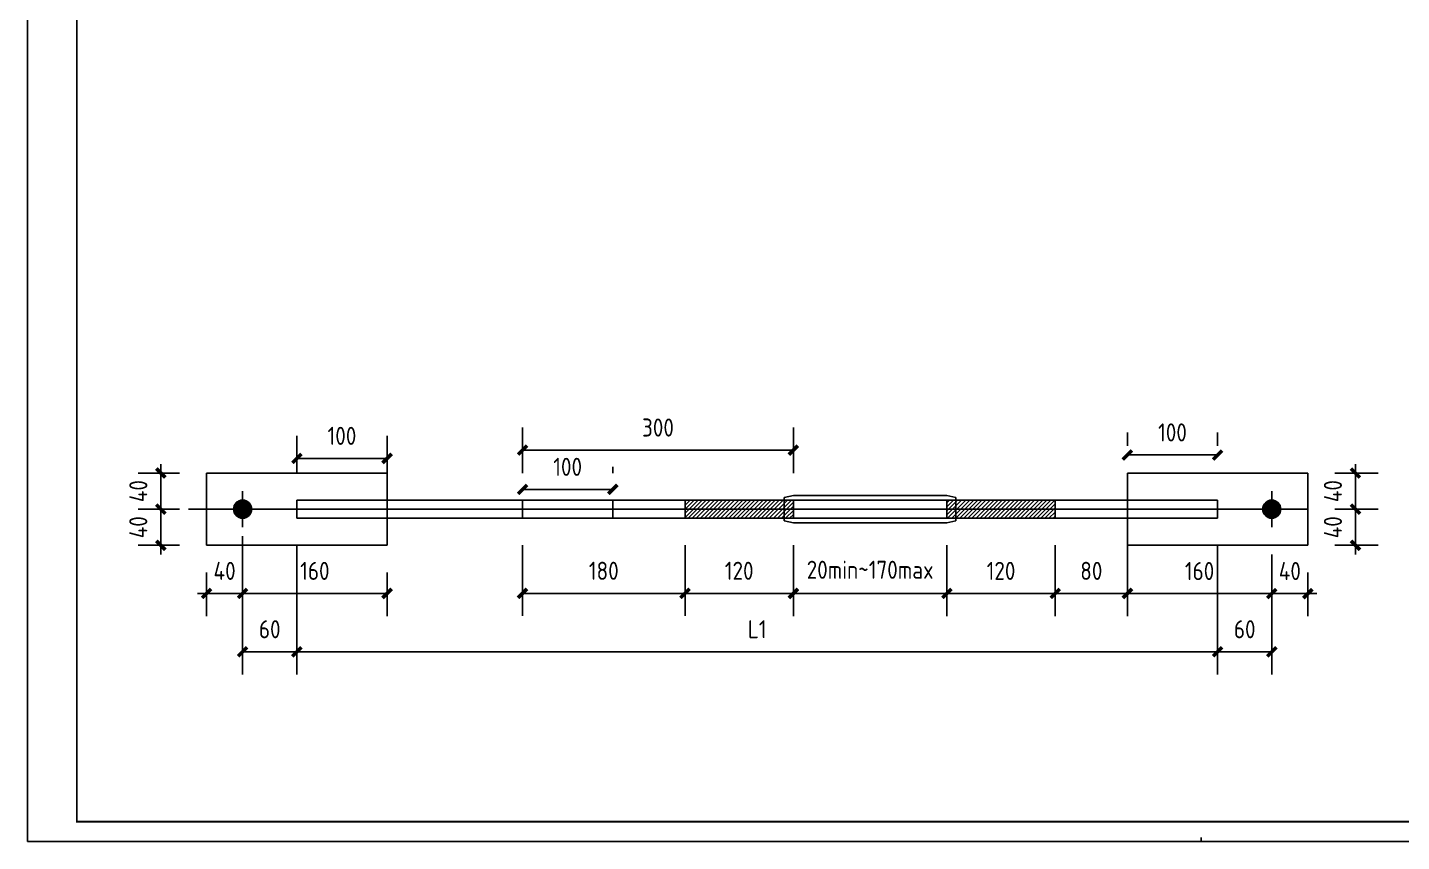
# Model space of a CAD drawing. Extents: x -9001 to 151288, y 75886 to 362543.
# Drawn here: x 21544 to 36763, y 198809 to 207821 of the extents above; entities that cross this region are included whole.
import ezdxf
from ezdxf.enums import TextEntityAlignment as Align

# ---------------------------------------------------------------- set-up
doc = ezdxf.new("R2010")
doc.units = 0
doc.header["$LTSCALE"] = 1000
doc.header["$MEASUREMENT"] = 0
doc.layers.add('PUB_TITLE', color=4, linetype='Continuous')
doc.styles.get("Standard").update_dxf_attribs({"font": 'gbenor.shx', "bigfont": 'gbcbig.shx'})
doc.dimstyles.get("Standard").update_dxf_attribs({"dimscale": 100, "dimtxt": 1, "dimasz": 1, "dimexe": 2.5, "dimexo": 3, "dimgap": 1.5, "dimtad": 1, "dimdec": 0, "dimzin": 0, "dimdsep": 46, "dimtxsty": 'Standard', "dimblk": 'ARCHTICK', "dimcen": 0.09, "dimadec": 0, "dimazin": 0, "dimtfac": 1, "dimtdec": 0, "dimtix": 1, "dimtmove": 2, "dimatfit": 3, "dimfxl": 1, "dimtolj": 1, "dimtzin": 0, "dimarcsym": 0})

# ---------------------------------------------------------------- blocks, each defined once
blk = doc.blocks.new('_ArchTick')
at = {"color": 0, "linetype": 'ByBlock', "const_width": 0.4}
blk.add_lwpolyline([(-0.5, -0.5), (0.5, 0.5)], dxfattribs=at)
blk = doc.blocks.new('*D418')
at = {"color": 0, "lineweight": -2}
for p, q in [((23227, 202888), (22771, 202888)), ((23021, 202888), (23021, 202988)), ((23021, 202888), (23021, 202488)), ((23227, 202488), (22771, 202488)), ((23021, 202488), (23021, 202388))]:
    blk.add_line(p, q, dxfattribs=at)
at = {"layer": 'Defpoints', "color": 0}
for p in [(23527, 202888), (23021, 202488), (23527, 202488)]:
    blk.add_point(p, dxfattribs=at)
at = {"color": 0, "lineweight": -2, "xscale": 100, "yscale": 100, "zscale": 100}
for p, rotation in [((23021, 202888), 270), ((23021, 202488), 90)]:
    blk.add_blockref('_ArchTick', p, dxfattribs=dict(at, rotation=rotation))
at = {"color": 0, "insert": (22771, 202688), "char_height": 200, "attachment_point": 5, "rotation": 90}
blk.add_mtext('\\A1;40', dxfattribs=at)
blk = doc.blocks.new('*D419')
at = {"color": 0, "lineweight": -2}
for p, q in [((23021, 202488), (23021, 202588)), ((23227, 202488), (22771, 202488)), ((23021, 202488), (23021, 202088)), ((23227, 202088), (22771, 202088)), ((23021, 202088), (23021, 201988))]:
    blk.add_line(p, q, dxfattribs=at)
at = {"layer": 'Defpoints', "color": 0}
for p in [(23527, 202488), (23021, 202088), (23527, 202088)]:
    blk.add_point(p, dxfattribs=at)
at = {"color": 0, "lineweight": -2, "xscale": 100, "yscale": 100, "zscale": 100}
for p, rotation in [((23021, 202488), 270), ((23021, 202088), 90)]:
    blk.add_blockref('_ArchTick', p, dxfattribs=dict(at, rotation=rotation))
at = {"color": 0, "insert": (22771, 202288), "char_height": 200, "attachment_point": 5, "rotation": 90}
blk.add_mtext('\\A1;40', dxfattribs=at)
blk = doc.blocks.new('*D420')
at = {"color": 0, "lineweight": -2}
for p, q in [((23927, 202188), (23927, 201305)), ((23527, 201788), (23527, 201305)), ((23527, 201555), (23427, 201555)), ((23527, 201555), (23927, 201555)), ((23927, 201555), (24027, 201555))]:
    blk.add_line(p, q, dxfattribs=at)
at = {"layer": 'Defpoints', "color": 0}
for p in [(23927, 202488), (23527, 202088), (23927, 201555)]:
    blk.add_point(p, dxfattribs=at)
at = {"color": 0, "lineweight": -2, "xscale": 100, "yscale": 100, "zscale": 100}
blk.add_blockref('_ArchTick', (23527, 201555), dxfattribs=at)
at = {"color": 0, "lineweight": -2, "xscale": 100, "yscale": 100, "zscale": 100, "rotation": 180}
blk.add_blockref('_ArchTick', (23927, 201555), dxfattribs=at)
at = {"color": 0, "insert": (23727, 201805), "char_height": 200, "attachment_point": 5}
blk.add_mtext('\\A1;40', dxfattribs=at)
blk = doc.blocks.new('*D421')
at = {"color": 0, "lineweight": -2}
for p, q in [((23927, 202188), (23927, 201305)), ((25527, 201788), (25527, 201305)), ((23927, 201555), (25527, 201555))]:
    blk.add_line(p, q, dxfattribs=at)
at = {"layer": 'Defpoints', "color": 0}
for p in [(23927, 202488), (25527, 202088), (25527, 201555)]:
    blk.add_point(p, dxfattribs=at)
at = {"color": 0, "lineweight": -2, "xscale": 100, "yscale": 100, "zscale": 100, "rotation": 180}
blk.add_blockref('_ArchTick', (23927, 201555), dxfattribs=at)
at = {"color": 0, "lineweight": -2, "xscale": 100, "yscale": 100, "zscale": 100}
blk.add_blockref('_ArchTick', (25527, 201555), dxfattribs=at)
at = {"color": 0, "insert": (24727, 201805), "char_height": 200, "attachment_point": 5}
blk.add_mtext('\\A1;160', dxfattribs=at)
blk = doc.blocks.new('*D422')
at = {"color": 0, "lineweight": -2}
for p, q in [((30027, 202088), (30027, 201305)), ((31727, 202088), (31727, 201305)), ((30027, 201555), (31727, 201555))]:
    blk.add_line(p, q, dxfattribs=at)
at = {"layer": 'Defpoints', "color": 0}
for p in [(30027, 202388), (31727, 202388), (31727, 201555)]:
    blk.add_point(p, dxfattribs=at)
at = {"color": 0, "lineweight": -2, "xscale": 100, "yscale": 100, "zscale": 100, "rotation": 180}
blk.add_blockref('_ArchTick', (30027, 201555), dxfattribs=at)
at = {"color": 0, "lineweight": -2, "xscale": 100, "yscale": 100, "zscale": 100}
blk.add_blockref('_ArchTick', (31727, 201555), dxfattribs=at)
at = {"color": 0, "insert": (30877, 201817), "char_height": 200, "attachment_point": 5}
blk.add_mtext('\\A1;20min~170max', dxfattribs=at)
blk = doc.blocks.new('*D423')
at = {"color": 0, "lineweight": -2}
for p, q in [((31727, 202088), (31727, 201305)), ((32927, 202088), (32927, 201305)), ((31727, 201555), (32927, 201555))]:
    blk.add_line(p, q, dxfattribs=at)
at = {"layer": 'Defpoints', "color": 0}
for p in [(31727, 202388), (32927, 202388), (32927, 201555)]:
    blk.add_point(p, dxfattribs=at)
at = {"color": 0, "lineweight": -2, "xscale": 100, "yscale": 100, "zscale": 100, "rotation": 180}
blk.add_blockref('_ArchTick', (31727, 201555), dxfattribs=at)
at = {"color": 0, "lineweight": -2, "xscale": 100, "yscale": 100, "zscale": 100}
blk.add_blockref('_ArchTick', (32927, 201555), dxfattribs=at)
at = {"color": 0, "insert": (32327, 201805), "char_height": 200, "attachment_point": 5}
blk.add_mtext('\\A1;120', dxfattribs=at)
blk = doc.blocks.new('*D424')
at = {"color": 0, "lineweight": -2}
for p, q in [((32927, 202088), (32927, 201305)), ((33727, 202088), (33727, 201305)), ((32927, 201555), (33727, 201555))]:
    blk.add_line(p, q, dxfattribs=at)
at = {"layer": 'Defpoints', "color": 0}
for p in [(32927, 202388), (33727, 202388), (33727, 201555)]:
    blk.add_point(p, dxfattribs=at)
at = {"color": 0, "lineweight": -2, "xscale": 100, "yscale": 100, "zscale": 100, "rotation": 180}
blk.add_blockref('_ArchTick', (32927, 201555), dxfattribs=at)
at = {"color": 0, "lineweight": -2, "xscale": 100, "yscale": 100, "zscale": 100}
blk.add_blockref('_ArchTick', (33727, 201555), dxfattribs=at)
at = {"color": 0, "insert": (33327, 201805), "char_height": 200, "attachment_point": 5}
blk.add_mtext('\\A1;80', dxfattribs=at)
blk = doc.blocks.new('*D425')
at = {"color": 0, "lineweight": -2}
for p, q in [((35326, 201988), (35326, 201303)), ((33726, 201893), (33726, 201303)), ((33726, 201553), (35326, 201553))]:
    blk.add_line(p, q, dxfattribs=at)
at = {"layer": 'Defpoints', "color": 0}
for p in [(35326, 202288), (33726, 202193), (35326, 201553)]:
    blk.add_point(p, dxfattribs=at)
at = {"color": 0, "lineweight": -2, "xscale": 100, "yscale": 100, "zscale": 100, "rotation": 180}
blk.add_blockref('_ArchTick', (33726, 201553), dxfattribs=at)
at = {"color": 0, "lineweight": -2, "xscale": 100, "yscale": 100, "zscale": 100}
blk.add_blockref('_ArchTick', (35326, 201553), dxfattribs=at)
at = {"color": 0, "insert": (34526, 201803), "char_height": 200, "attachment_point": 5}
blk.add_mtext('\\A1;160', dxfattribs=at)
blk = doc.blocks.new('*D426')
at = {"color": 0, "lineweight": -2}
for p, q in [((35326, 201988), (35326, 201303)), ((35726, 201788), (35726, 201303)), ((35326, 201553), (35226, 201553)), ((35326, 201553), (35726, 201553)), ((35726, 201553), (35826, 201553))]:
    blk.add_line(p, q, dxfattribs=at)
at = {"layer": 'Defpoints', "color": 0}
for p in [(35326, 202288), (35726, 202088), (35726, 201553)]:
    blk.add_point(p, dxfattribs=at)
at = {"color": 0, "lineweight": -2, "xscale": 100, "yscale": 100, "zscale": 100}
blk.add_blockref('_ArchTick', (35326, 201553), dxfattribs=at)
at = {"color": 0, "lineweight": -2, "xscale": 100, "yscale": 100, "zscale": 100, "rotation": 180}
blk.add_blockref('_ArchTick', (35726, 201553), dxfattribs=at)
at = {"color": 0, "insert": (35526, 201803), "char_height": 200, "attachment_point": 5}
blk.add_mtext('\\A1;40', dxfattribs=at)
blk = doc.blocks.new('*D427')
at = {"color": 0, "lineweight": -2}
for p, q in [((33726, 203188), (33726, 203338)), ((34726, 203188), (34726, 203338)), ((33726, 203088), (34726, 203088))]:
    blk.add_line(p, q, dxfattribs=at)
at = {"layer": 'Defpoints', "color": 0}
for p in [(34726, 203088), (33726, 202888), (34726, 202888)]:
    blk.add_point(p, dxfattribs=at)
at = {"color": 0, "lineweight": -2, "xscale": 100, "yscale": 100, "zscale": 100, "rotation": 180}
blk.add_blockref('_ArchTick', (33726, 203088), dxfattribs=at)
at = {"color": 0, "lineweight": -2, "xscale": 100, "yscale": 100, "zscale": 100}
blk.add_blockref('_ArchTick', (34726, 203088), dxfattribs=at)
at = {"color": 0, "insert": (34226, 203338), "char_height": 200, "attachment_point": 5}
blk.add_mtext('\\A1;100', dxfattribs=at)
blk = doc.blocks.new('*D428')
at = {"color": 0, "lineweight": -2}
for p, q in [((36026, 202888), (36503, 202888)), ((36253, 202888), (36253, 202988)), ((36253, 202888), (36253, 202488)), ((36026, 202488), (36503, 202488)), ((36253, 202488), (36253, 202388))]:
    blk.add_line(p, q, dxfattribs=at)
at = {"layer": 'Defpoints', "color": 0}
for p in [(35726, 202888), (35726, 202488), (36253, 202488)]:
    blk.add_point(p, dxfattribs=at)
at = {"color": 0, "lineweight": -2, "xscale": 100, "yscale": 100, "zscale": 100}
for p, rotation in [((36253, 202888), 270), ((36253, 202488), 90)]:
    blk.add_blockref('_ArchTick', p, dxfattribs=dict(at, rotation=rotation))
at = {"color": 0, "insert": (36003, 202688), "char_height": 200, "attachment_point": 5, "rotation": 90}
blk.add_mtext('\\A1;40', dxfattribs=at)
blk = doc.blocks.new('*D429')
at = {"color": 0, "lineweight": -2}
for p, q in [((36253, 202488), (36253, 202588)), ((36026, 202488), (36503, 202488)), ((36253, 202488), (36253, 202088)), ((36026, 202088), (36503, 202088)), ((36253, 202088), (36253, 201988))]:
    blk.add_line(p, q, dxfattribs=at)
at = {"layer": 'Defpoints', "color": 0}
for p in [(35726, 202488), (35726, 202088), (36253, 202088)]:
    blk.add_point(p, dxfattribs=at)
at = {"color": 0, "lineweight": -2, "xscale": 100, "yscale": 100, "zscale": 100}
for p, rotation in [((36253, 202488), 270), ((36253, 202088), 90)]:
    blk.add_blockref('_ArchTick', p, dxfattribs=dict(at, rotation=rotation))
at = {"color": 0, "insert": (36003, 202288), "char_height": 200, "attachment_point": 5, "rotation": 90}
blk.add_mtext('\\A1;40', dxfattribs=at)
blk = doc.blocks.new('*D430')
at = {"color": 0, "lineweight": -2}
for p, q in [((27027, 202888), (27027, 203392)), ((30027, 202888), (30027, 203392)), ((27027, 203142), (30027, 203142))]:
    blk.add_line(p, q, dxfattribs=at)
at = {"layer": 'Defpoints', "color": 0}
for p in [(30027, 203142), (27027, 202588), (30027, 202588)]:
    blk.add_point(p, dxfattribs=at)
at = {"color": 0, "lineweight": -2, "xscale": 100, "yscale": 100, "zscale": 100, "rotation": 180}
blk.add_blockref('_ArchTick', (27027, 203142), dxfattribs=at)
at = {"color": 0, "lineweight": -2, "xscale": 100, "yscale": 100, "zscale": 100}
blk.add_blockref('_ArchTick', (30027, 203142), dxfattribs=at)
at = {"color": 0, "insert": (28527, 203392), "char_height": 200, "attachment_point": 5}
blk.add_mtext('\\A1;300', dxfattribs=at)
blk = doc.blocks.new('*D431')
at = {"color": 0, "lineweight": -2}
for p, q in [((24527, 202888), (24527, 203300)), ((25527, 202888), (25527, 203300)), ((25527, 203050), (24527, 203050))]:
    blk.add_line(p, q, dxfattribs=at)
at = {"layer": 'Defpoints', "color": 0}
for p in [(24527, 203050), (24527, 202588), (25527, 202588)]:
    blk.add_point(p, dxfattribs=at)
at = {"color": 0, "lineweight": -2, "xscale": 100, "yscale": 100, "zscale": 100, "rotation": 180}
blk.add_blockref('_ArchTick', (24527, 203050), dxfattribs=at)
at = {"color": 0, "lineweight": -2, "xscale": 100, "yscale": 100, "zscale": 100}
blk.add_blockref('_ArchTick', (25527, 203050), dxfattribs=at)
at = {"color": 0, "insert": (25027, 203300), "char_height": 200, "attachment_point": 5}
blk.add_mtext('\\A1;100', dxfattribs=at)
blk = doc.blocks.new('*D432')
at = {"color": 0, "lineweight": -2}
for p, q in [((28827, 202088), (28827, 201306)), ((30027, 202088), (30027, 201306)), ((30027, 201556), (28827, 201556))]:
    blk.add_line(p, q, dxfattribs=at)
at = {"layer": 'Defpoints', "color": 0}
for p in [(28827, 202388), (30027, 202388), (28827, 201556)]:
    blk.add_point(p, dxfattribs=at)
at = {"color": 0, "lineweight": -2, "xscale": 100, "yscale": 100, "zscale": 100, "rotation": 180}
blk.add_blockref('_ArchTick', (28827, 201556), dxfattribs=at)
at = {"color": 0, "lineweight": -2, "xscale": 100, "yscale": 100, "zscale": 100}
blk.add_blockref('_ArchTick', (30027, 201556), dxfattribs=at)
at = {"color": 0, "insert": (29427, 201806), "char_height": 200, "attachment_point": 5}
blk.add_mtext('\\A1;120', dxfattribs=at)
blk = doc.blocks.new('*D433')
at = {"color": 0, "lineweight": -2}
for p, q in [((27027, 202088), (27027, 201306)), ((28827, 202088), (28827, 201306)), ((28827, 201556), (27027, 201556))]:
    blk.add_line(p, q, dxfattribs=at)
at = {"layer": 'Defpoints', "color": 0}
for p in [(27027, 202388), (28827, 202388), (27027, 201556)]:
    blk.add_point(p, dxfattribs=at)
at = {"color": 0, "lineweight": -2, "xscale": 100, "yscale": 100, "zscale": 100, "rotation": 180}
blk.add_blockref('_ArchTick', (27027, 201556), dxfattribs=at)
at = {"color": 0, "lineweight": -2, "xscale": 100, "yscale": 100, "zscale": 100}
blk.add_blockref('_ArchTick', (28827, 201556), dxfattribs=at)
at = {"color": 0, "insert": (27927, 201806), "char_height": 200, "attachment_point": 5}
blk.add_mtext('\\A1;180', dxfattribs=at)
blk = doc.blocks.new('*D434')
at = {"color": 0, "lineweight": -2}
for p, q in [((27027, 202888), (27027, 202957)), ((28027, 202888), (28027, 202957)), ((27027, 202707), (28027, 202707))]:
    blk.add_line(p, q, dxfattribs=at)
at = {"layer": 'Defpoints', "color": 0}
for p in [(27027, 202588), (28027, 202707), (28027, 202588)]:
    blk.add_point(p, dxfattribs=at)
at = {"color": 0, "lineweight": -2, "xscale": 100, "yscale": 100, "zscale": 100, "rotation": 180}
blk.add_blockref('_ArchTick', (27027, 202707), dxfattribs=at)
at = {"color": 0, "lineweight": -2, "xscale": 100, "yscale": 100, "zscale": 100}
blk.add_blockref('_ArchTick', (28027, 202707), dxfattribs=at)
at = {"color": 0, "insert": (27527, 202957), "char_height": 200, "attachment_point": 5}
blk.add_mtext('\\A1;100', dxfattribs=at)
blk = doc.blocks.new('*D435')
at = {"color": 0, "lineweight": -2}
for p, q in [((24527, 202088), (24527, 200659)), ((23927, 201788), (23927, 200659)), ((23927, 200909), (24527, 200909))]:
    blk.add_line(p, q, dxfattribs=at)
at = {"layer": 'Defpoints', "color": 0}
for p in [(24527, 202388), (23927, 202088), (24527, 200909)]:
    blk.add_point(p, dxfattribs=at)
at = {"color": 0, "lineweight": -2, "xscale": 100, "yscale": 100, "zscale": 100, "rotation": 180}
blk.add_blockref('_ArchTick', (23927, 200909), dxfattribs=at)
at = {"color": 0, "lineweight": -2, "xscale": 100, "yscale": 100, "zscale": 100}
blk.add_blockref('_ArchTick', (24527, 200909), dxfattribs=at)
at = {"color": 0, "insert": (24227, 201159), "char_height": 200, "attachment_point": 5}
blk.add_mtext('\\A1;60', dxfattribs=at)
blk = doc.blocks.new('*D436')
at = {"color": 0, "lineweight": -2}
for p, q in [((24527, 202088), (24527, 200659)), ((34726, 202088), (34726, 200659)), ((24527, 200909), (34726, 200909))]:
    blk.add_line(p, q, dxfattribs=at)
at = {"layer": 'Defpoints', "color": 0}
for p in [(24527, 202388), (34726, 202388), (34726, 200909)]:
    blk.add_point(p, dxfattribs=at)
at = {"color": 0, "lineweight": -2, "xscale": 100, "yscale": 100, "zscale": 100, "rotation": 180}
blk.add_blockref('_ArchTick', (24527, 200909), dxfattribs=at)
at = {"color": 0, "lineweight": -2, "xscale": 100, "yscale": 100, "zscale": 100}
blk.add_blockref('_ArchTick', (34726, 200909), dxfattribs=at)
at = {"color": 0, "insert": (29626, 201159), "char_height": 200, "attachment_point": 5}
blk.add_mtext('\\A1;L1', dxfattribs=at)
blk = doc.blocks.new('*D437')
at = {"color": 0, "lineweight": -2}
for p, q in [((34726, 202088), (34726, 200659)), ((35326, 201988), (35326, 200659)), ((34726, 200909), (35326, 200909))]:
    blk.add_line(p, q, dxfattribs=at)
at = {"layer": 'Defpoints', "color": 0}
for p in [(34726, 202388), (35326, 202288), (35326, 200909)]:
    blk.add_point(p, dxfattribs=at)
at = {"color": 0, "lineweight": -2, "xscale": 100, "yscale": 100, "zscale": 100, "rotation": 180}
blk.add_blockref('_ArchTick', (34726, 200909), dxfattribs=at)
at = {"color": 0, "lineweight": -2, "xscale": 100, "yscale": 100, "zscale": 100}
blk.add_blockref('_ArchTick', (35326, 200909), dxfattribs=at)
at = {"color": 0, "insert": (35026, 201159), "char_height": 200, "attachment_point": 5}
blk.add_mtext('\\A1;60', dxfattribs=at)
blk = doc.blocks.new('$titleblk$00000167')
blk.add_line((-594.5, 0), (-594.5, 2))
blk.add_lwpolyline([(-1189, 0), (0, 0), (0, 841), (-1189, 841)], close=True)
at = {"const_width": 1}
blk.add_lwpolyline([(-1164, 10), (-10, 10), (-10, 831), (-1164, 831)], close=True, dxfattribs=at)
at = {"flags": 4}
for tag, p in [('(扩展图名)', (-62.12, 184.1)), ('图名', (-62.12, 180.13)), ('日期', (-62.12, 172.03)), ('图号', (-62.12, 163.99)), ('比例', (-62.12, 156)), ('子项', (-59.56, 82.07)), ('工程名称', (-59.24, 70.19)), ('设计号', (-36.91, 28.62))]:
    blk.add_attdef(tag, text='', height=3.5, dxfattribs=at).set_placement(p, align=Align.CENTER)
for tag, p in [('设计人', (-64.84, 148.13)), ('负责人', (-64.71, 140.27)), ('主持人', (-64.73, 132.26)), ('校对人', (-64.28, 124.4)), ('审核人', (-63.96, 116.15)), ('审定人', (-64.16, 107.95)), ('所长', (-64.16, 99.76))]:
    blk.add_attdef(tag, p, '', height=3.5)

msp = doc.modelspace()

# ---------------------------------------------------------------- hatches: boundary and pattern name
h = msp.add_hatch()
h.set_pattern_fill('ANSI31', color=256, scale=2, style=0)
h.set_pattern_definition([(45, (-5303.3942, 16830.3773), (-2.24506403, 2.24506403), [])])
h.paths.add_polyline_path([(23926.7, 202488.2), (23926.7, 202588.2, 0.4142136), (23826.7, 202488.2)])
h.paths.add_polyline_path([(23826.7, 202488.2, 0.4142136), (23926.7, 202388.2), (23926.7, 202488.2)])
h.paths.add_polyline_path([(23926.7, 202388.2, 0.4142136), (24026.7, 202488.2), (23926.7, 202488.2)])
h.paths.add_polyline_path([(23926.7, 202588.2), (23926.7, 202488.2), (24026.7, 202488.2, 0.4142136)])
h.paths.add_polyline_path([(35326.1, 202488.2), (35326.1, 202588.2, 0.4142136), (35226.1, 202488.2)])
h.paths.add_polyline_path([(35326.1, 202588.2), (35326.1, 202488.2), (35426.1, 202488.2, 0.4142136)])
h.paths.add_polyline_path([(35226.1, 202488.2, 0.4142136), (35326.1, 202388.2), (35326.1, 202488.2)])
h.paths.add_polyline_path([(35326.1, 202488.2), (35326.1, 202388.2, 0.4142136), (35426.1, 202488.2)])
h = msp.add_hatch()
h.set_pattern_fill('ANSI31', color=256, scale=20, style=0)
h.set_pattern_definition([(45, (-264774.408, -1650490.163), (-22.4506403, 22.4506403), [])])
h.paths.add_polyline_path([(29926.7, 202488.2), (29926.7, 202588.2), (28826.7, 202588.2), (28826.7, 202488.2)])
h.paths.add_polyline_path([(29926.7, 202388.2), (29926.7, 202488.2), (28826.7, 202488.2), (28826.7, 202388.2)])
h.paths.add_polyline_path([(30026.7, 202488.2), (30026.7, 202588.2), (29926.7, 202588.2), (29926.7, 202488.2)])
h.paths.add_polyline_path([(30026.7, 202388.2), (30026.7, 202488.2), (29926.7, 202488.2), (29926.7, 202388.2)])
h.paths.add_polyline_path([(31826.7, 202488.2), (31826.7, 202588.2), (31726.7, 202588.2), (31726.7, 202488.2)])
h.paths.add_polyline_path([(31826.7, 202488.2), (31726.7, 202488.2), (31726.7, 202388.2), (31826.7, 202388.2)])
h.paths.add_polyline_path([(32926.7, 202388.2), (32926.7, 202488.2), (31826.7, 202488.2), (31826.7, 202388.2)])
h.paths.add_polyline_path([(31826.7, 202588.2), (31826.7, 202488.2), (32926.7, 202488.2), (32926.7, 202588.2)])

# ---------------------------------------------------------------- linework, layer by layer
for p, q in [((23526.7, 202888.2), (23526.7, 202088.2)), ((25526.7, 202888.2), (23526.7, 202888.2)), ((25526.7, 202088.2), (25526.7, 202888.2)), ((33726.1, 202088.2), (33726.1, 202888.2)), ((33726.1, 202888.2), (35726.1, 202888.2)), ((35726.1, 202888.2), (35726.1, 202088.2)), ((35726.1, 202088.2), (35726.1, 202888.2)), ((35726.1, 202088.2), (35726.1, 202888.2)), ((23926.7, 202688.2), (23926.7, 202288.2)), ((24526.7, 202588.2), (24526.7, 202388.2)), ((24526.7, 202588.2), (25526.7, 202588.2)), ((25526.7, 202588.2), (34726.1, 202588.2)), ((27026.7, 202388.2), (27026.7, 202588.2)), ((28026.7, 202388.2), (28026.7, 202588.2)), ((28826.7, 202388.2), (28826.7, 202588.2)), ((29926.7, 202618.2), (30026.7, 202638.2)), ((29926.7, 202358.2), (29926.7, 202618.2)), ((30026.7, 202638.2), (31726.7, 202638.2)), ((30026.7, 202388.2), (30026.7, 202588.2)), ((31826.7, 202618.2), (31726.7, 202638.2)), ((31726.7, 202388.2), (31726.7, 202588.2)), ((31826.7, 202358.2), (31826.7, 202618.2)), ((32926.7, 202388.2), (32926.7, 202588.2)), ((33726.7, 202388.2), (33726.7, 202588.2)), ((34726.1, 202388.2), (34726.1, 202588.2)), ((35326.1, 202688.2), (35326.1, 202288.2)), ((23326.1, 202488.2), (35726.1, 202488.2)), ((23526.7, 202488.2), (25526.7, 202488.2)), ((24526.7, 202388.2), (25526.7, 202388.2)), ((25526.7, 202388.2), (34726.1, 202388.2)), ((29926.7, 202358.2), (30026.7, 202338.2)), ((30026.7, 202338.2), (31726.7, 202338.2)), ((31826.7, 202358.2), (31726.7, 202338.2)), ((35326.1, 202388.2), (35326.6, 202388.2)), ((23526.7, 202088.2), (25526.7, 202088.2)), ((35726.1, 202088.2), (33726.1, 202088.2))]:
    msp.add_line(p, q)
for centre in [(23926.7, 202488.2), (35326.1, 202488.2)]:
    msp.add_circle(centre, 100)

# ---------------------------------------------------------------- block references
at = {"layer": 'PUB_TITLE', "xscale": 21.86999999999534, "yscale": 21.86999999999534, "zscale": 21.87}
msp.add_blockref('$titleblk$00000167', (47547.2, 198808.6), dxfattribs=at)

# ---------------------------------------------------------------- dimensions: what is measured, and where the dimension line sits
for base, p1, p2, picture, middle in [((30026.7, 203142.3), (27026.7, 202588.2), (30026.7, 202588.2), '*D430', (28526.7, 203392.3)), ((24526.7, 203049.7), (25526.7, 202588.2), (24526.7, 202588.2), '*D431', (25026.7, 203299.7)), ((34726.1, 203087.5), (33726.1, 202888.2), (34726.1, 202888.2), '*D427', (34226.1, 203337.5)), ((28026.7, 202706.7), (27026.7, 202588.2), (28026.7, 202588.2), '*D434', (27526.7, 202956.7)), ((23926.7, 201554.8), (23526.7, 202088.2), (23926.7, 202488.2), '*D420', (23726.7, 201804.8)), ((25526.7, 201554.8), (23926.7, 202488.2), (25526.7, 202088.2), '*D421', (24726.7, 201804.8)), ((24526.7, 200909.2), (23926.7, 202088.2), (24526.7, 202388.2), '*D435', (24226.7, 201159.2)), ((27026.7, 201556.4), (28826.7, 202388.2), (27026.7, 202388.2), '*D433', (27926.7, 201806.4)), ((28826.7, 201556.4), (30026.7, 202388.2), (28826.7, 202388.2), '*D432', (29426.7, 201806.4)), ((32926.7, 201554.8), (31726.7, 202388.2), (32926.7, 202388.2), '*D423', (32326.7, 201804.8)), ((33726.7, 201554.9), (32926.7, 202388.2), (33726.7, 202388.2), '*D424', (33326.7, 201804.9)), ((35326.1, 201553.2), (33726.1, 202193), (35326.1, 202288.2), '*D425', (34526.1, 201803.2)), ((35326.1, 200909.2), (34726.1, 202388.2), (35326.1, 202288.2), '*D437', (35026.1, 201159.2)), ((35726.1, 201553.2), (35326.1, 202288.2), (35726.1, 202088.2), '*D426', (35526.1, 201803.2))]:
    dim = msp.add_linear_dim(base=base, p1=p1, p2=p2, dimstyle='Standard', override={"dimtxt": 2, "dimlfac": 0.1})
    dim.commit()
    dim.dimension.update_dxf_attribs({"geometry": picture, "text_midpoint": middle})
for base, p1, p2, picture, middle in [((23021.2, 202488.2), (23526.7, 202888.2), (23526.7, 202488.2), '*D418', (22771.2, 202688.2)), ((36252.9, 202488.2), (35726.1, 202888.2), (35726.1, 202488.2), '*D428', (36002.9, 202688.2)), ((23021.2, 202088.2), (23526.7, 202488.2), (23526.7, 202088.2), '*D419', (22771.2, 202288.2)), ((36252.9, 202088.2), (35726.1, 202488.2), (35726.1, 202088.2), '*D429', (36002.9, 202288.2))]:
    dim = msp.add_linear_dim(base=base, p1=p1, p2=p2, angle=90, dimstyle='Standard', override={"dimtxt": 2, "dimlfac": 0.1})
    dim.commit()
    dim.dimension.update_dxf_attribs({"geometry": picture, "text_midpoint": middle})
for base, p1, p2, text, picture, middle in [((34726.1, 200909.2), (24526.7, 202388.2), (34726.1, 202388.2), 'L1', '*D436', (29626.4, 201159.2)), ((31726.7, 201554.8), (30026.7, 202388.2), (31726.7, 202388.2), '20min~170max', '*D422', (30876.7, 201817.3))]:
    dim = msp.add_linear_dim(base=base, p1=p1, p2=p2, text=text, dimstyle='Standard', override={"dimtxt": 2, "dimlfac": 0.1})
    dim.commit()
    dim.dimension.update_dxf_attribs({"geometry": picture, "text_midpoint": middle})

doc.saveas('drawing.dxf')
